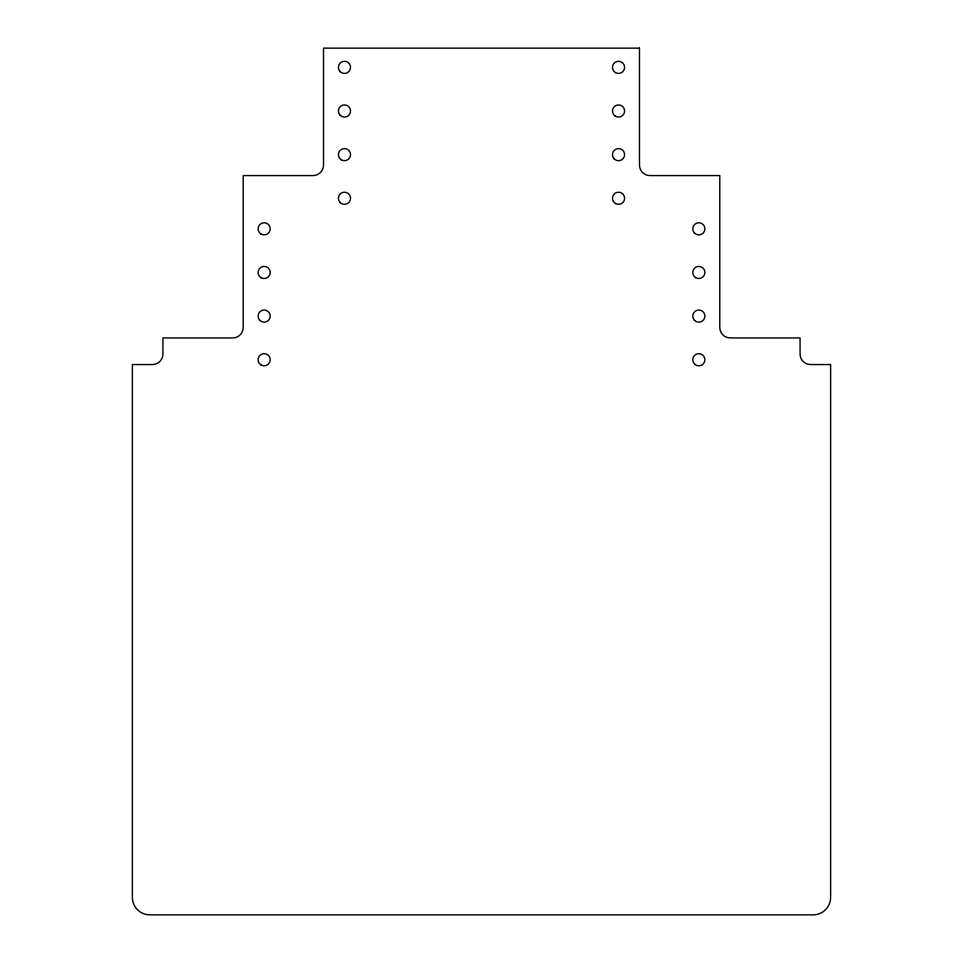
<?xml version="1.0" encoding="UTF-8"?>
<svg xmlns="http://www.w3.org/2000/svg" width="963" height="963" viewBox="0 0 963 963"><rect width="100%" height="100%" fill="white"/><g stroke="black" fill="none" stroke-linecap="round" stroke-linejoin="round"><path stroke-width="1.44" d="M639.48 48.15L323.52 48.15L323.52 165.106A10.473 10.473 0 0 1 313.047 175.579L243.218 175.579L243.218 327.444A10.473 10.473 0 0 1 232.745 337.929L162.928 337.929L162.928 354.071A10.473 10.473 0 0 1 152.455 364.544L132.376 364.544L132.376 897.396A17.454 17.454 0 0 0 149.831 914.85L813.169 914.85A17.454 17.454 0 0 0 830.624 897.396L830.624 364.544L810.545 364.544A10.473 10.473 0 0 1 800.072 354.071L800.072 337.929L730.255 337.929A10.473 10.473 0 0 1 719.782 327.444L719.782 175.579L649.953 175.579A10.473 10.473 0 0 1 639.48 165.106L639.48 48.15M694.504 364.062A6.115 6.115 0 0 0 704.735 361.33A6.115 6.115 0 0 0 697.248 353.842A6.115 6.115 0 0 0 694.504 364.062M695.78 277.753A6.115 6.115 0 0 0 704.94 272.457A6.115 6.115 0 0 0 695.78 267.172A6.115 6.115 0 0 0 695.78 277.753M694.504 233.142A6.115 6.115 0 0 0 704.735 230.398A6.115 6.115 0 0 0 697.248 222.922A6.115 6.115 0 0 0 694.504 233.142M340.192 115.355A6.115 6.115 0 0 0 350.388 112.527A6.115 6.115 0 0 0 342.84 105.099A6.115 6.115 0 0 0 340.192 115.355M615.477 203.566A6.115 6.115 0 0 0 624.638 198.27A6.115 6.115 0 0 0 615.477 192.985A6.115 6.115 0 0 0 615.477 203.566M615.477 116.282A6.115 6.115 0 0 0 624.638 110.998A6.115 6.115 0 0 0 615.477 105.701A6.115 6.115 0 0 0 615.477 116.282M259.854 320.426A6.115 6.115 0 0 0 270.073 317.682A6.115 6.115 0 0 0 262.586 310.206A6.115 6.115 0 0 0 259.854 320.426M261.117 277.753A6.115 6.115 0 0 0 270.278 272.457A6.115 6.115 0 0 0 261.117 267.172A6.115 6.115 0 0 0 261.117 277.753M340.192 71.707A6.115 6.115 0 0 0 350.388 68.879A6.115 6.115 0 0 0 342.84 61.463A6.115 6.115 0 0 0 340.192 71.707M615.477 72.646A6.115 6.115 0 0 0 624.638 67.35A6.115 6.115 0 0 0 615.477 62.065A6.115 6.115 0 0 0 615.477 72.646M694.504 320.426A6.115 6.115 0 0 0 704.735 317.682A6.115 6.115 0 0 0 697.248 310.206A6.115 6.115 0 0 0 694.504 320.426M340.144 202.591A6.115 6.115 0 0 0 350.376 199.859A6.115 6.115 0 0 0 342.888 192.371A6.115 6.115 0 0 0 340.144 202.591M614.213 158.955A6.115 6.115 0 0 0 624.433 156.211A6.115 6.115 0 0 0 616.946 148.735A6.115 6.115 0 0 0 614.213 158.955M341.179 159.786A6.115 6.115 0 0 0 350.568 154.911A6.115 6.115 0 0 0 341.66 149.205A6.115 6.115 0 0 0 341.179 159.786M260.684 233.84A6.115 6.115 0 0 0 270.254 229.338A6.115 6.115 0 0 0 261.575 223.296A6.115 6.115 0 0 0 260.684 233.84M261.117 365.037A6.115 6.115 0 0 0 270.278 359.741A6.115 6.115 0 0 0 261.117 354.456A6.115 6.115 0 0 0 261.117 365.037"/></g></svg>
